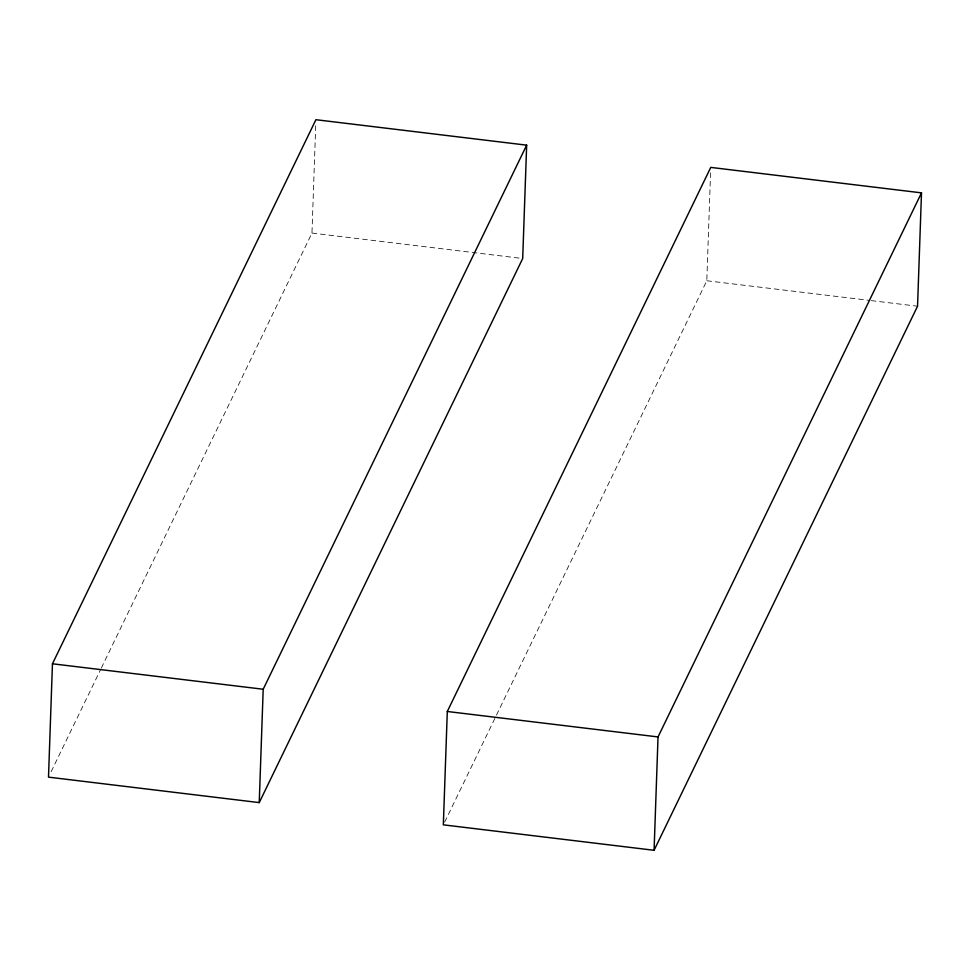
<?xml version="1.0" encoding="UTF-8"?>
<svg xmlns="http://www.w3.org/2000/svg" width="970" height="970" viewBox="0 0 970 970"><rect width="100%" height="100%" fill="white"/><g stroke="black" fill="none" stroke-linecap="round" stroke-linejoin="round"><path stroke-width="0.73" stroke-dasharray="4.85 3.64" d="M101.329 668.051L311.964 233.067L315.759 124.245M444.66 822.111L706.803 280.754L710.646 170.429M51.143 771.683L100.662 669.421M311.964 233.067L522.697 258.517M706.803 280.754L869.714 300.433M871.205 300.615L917.547 306.217"/><path stroke-width="1.45" d="M52.453 663.783L48.5 777.14L259.245 802.602L522.697 258.517L526.661 145.16L315.917 119.71L52.453 663.783L263.197 689.246L526.661 145.16M259.245 802.602L263.197 689.246M447.303 711.483L443.338 824.839L654.083 850.29L917.547 306.217L921.5 192.86L710.755 167.398L447.303 711.483L658.036 736.933L921.5 192.86M654.083 850.29L658.036 736.933"/></g></svg>
